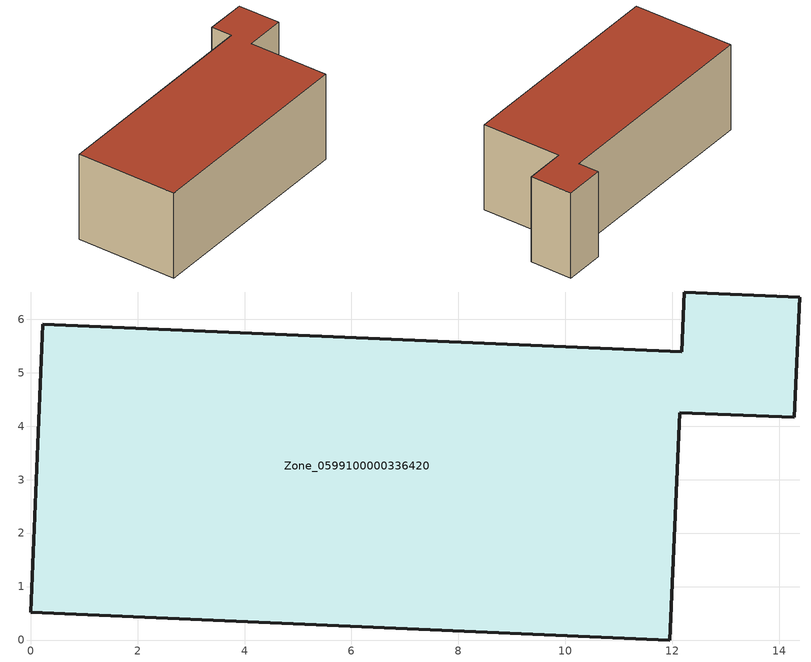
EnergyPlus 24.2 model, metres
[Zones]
Zone_0599100000336420
 floor ground (C_G): 12.23,6.51 14.39,6.42 14.29,4.17 12.14,4.25 11.95,0 0,0.52 0.23,5.91 12.18,5.39 z1.54
 wall outside (C_F): 0.23,5.91 0,0.52 11.95,0 12.14,4.25 14.29,4.17 14.39,6.42 12.23,6.51 12.18,5.39 0.23,5.91 z1.54:6.32
 roof outside (C_R): 12.18,5.39 0.23,5.91 0,0.52 11.95,0 12.14,4.25 14.29,4.17 14.39,6.42 12.23,6.51 z6.32
[BUILDING]
Pand.0599100000336420: North Axis=0; Terrain=City; Loads Convergence Tolerance Value=0.04; Temperature Convergence Tolerance Value=0.4; Solar Distribution=FullExterior; Maximum Number of Warmup Days=25; Minimum Number of Warmup Days=1
[Site:Location]
Rotterdam.The.Hague.AP_ZH_NLD Design_Conditions: Latitude=51.96; Longitude=4.45; Time Zone=1; Elevation=-4.5
[SITE:GROUNDTEMPERATURE:BUILDINGSURFACE]
18, 18, 18, 18, 18, 18, 18, 18, 18, 18, 18, 18
[MATERIAL] Thermal Absorptance=0.9; Solar Absorptance=0.7; Visible Absorptance=0.7
Name | Roughness | Thickness | Conductivity | Density | Specific Heat
G.TI.1975-1991 | MediumSmooth | 0.15 | 0.288461 | 540 | 1210
F.TI.1975-1991 | Rough | 0.3 | 0.230769 | 1920 | 840
R.TI.1975-1991 | MediumRough | 0.2 | 0.153846 | 1500 | 1000
[CONSTRUCTION]
C_G: G.TI.1975-1991
C_F: F.TI.1975-1991
C_R: R.TI.1975-1991
[ZONE]
Zone_0599100000336420: Type=1; Multiplier=1; Ceiling Height=Autocalculate; Volume=Autocalculate; Floor Area=autocalculate; Part of Total Floor Area=Yes
[ZONEINFILTRATION:DESIGNFLOWRATE]
Infil_Zone_0599100000336420: Zone or ZoneList or Space or SpaceList=Zone_0599100000336420; Schedule=AlwaysOn; Design Flow Rate Calculation Method=Flow/Area; Flow Rate per Floor Area=0.003; Constant Term Coefficient=1; Temperature Term Coefficient=0; Velocity Term Coefficient=0; Velocity Squared Term Coefficient=0
[HVACTEMPLATE:ZONE:IDEALLOADSAIRSYSTEM]
Zone_0599100000336420: Maximum Heating Supply Air Temperature=50; Minimum Cooling Supply Air Temperature=13; Maximum Heating Supply Air Humidity Ratio=0.0156; Minimum Cooling Supply Air Humidity Ratio=0.0077; Heating Limit=NoLimit; Cooling Limit=NoLimit; Dehumidification Control Type=ConstantSensibleHeatRatio; Cooling Sensible Heat Ratio=0.7; Dehumidification Setpoint=60; Humidification Control Type=None; Humidification Setpoint=30; Outdoor Air Method=None; Outdoor Air Flow Rate per Person=0.00944; Outdoor Air Flow Rate per Zone Floor Area=0; Outdoor Air Flow Rate per Zone=0; Demand Controlled Ventilation Type=None; Outdoor Air Economizer Type=NoEconomizer; Heat Recovery Type=None; Sensible Heat Recovery Effectiveness=0.7; Latent Heat Recovery Effectiveness=0.65
[ZONECONTROL:THERMOSTAT]
ThermostatControl_Zone_0599100000336420: Zone or ZoneList=Zone_0599100000336420; Control Type Schedule=DualSetpointControlType; Control 1=Thermostat_Zone_0599100000336420; Temperature Difference Between Cutout And Setpoint=0
[THERMOSTATSETPOINT:DUALSETPOINT]
Thermostat_Zone_0599100000336420: Heating Setpoint Temperature Schedule=HeatingSetpoint_Zone_0599100000336420; Cooling Setpoint Temperature Schedule=CoolingSetpoint_Zone_0599100000336420
[SCHEDULE:COMPACT]
HeatingSetpoint_Zone_0599100000336420: Through: 12/31, For: AllDays, Until: 24:00, 21
CoolingSetpoint_Zone_0599100000336420: Through: 12/31, For: AllDays, Until: 24:00, 24
DualSetpointControlType: Through: 12/31, For: AllDays, Until: 24:00, 4
AlwaysOn: Through: 12/31, For: AllDays, Until: 24:00, 1
